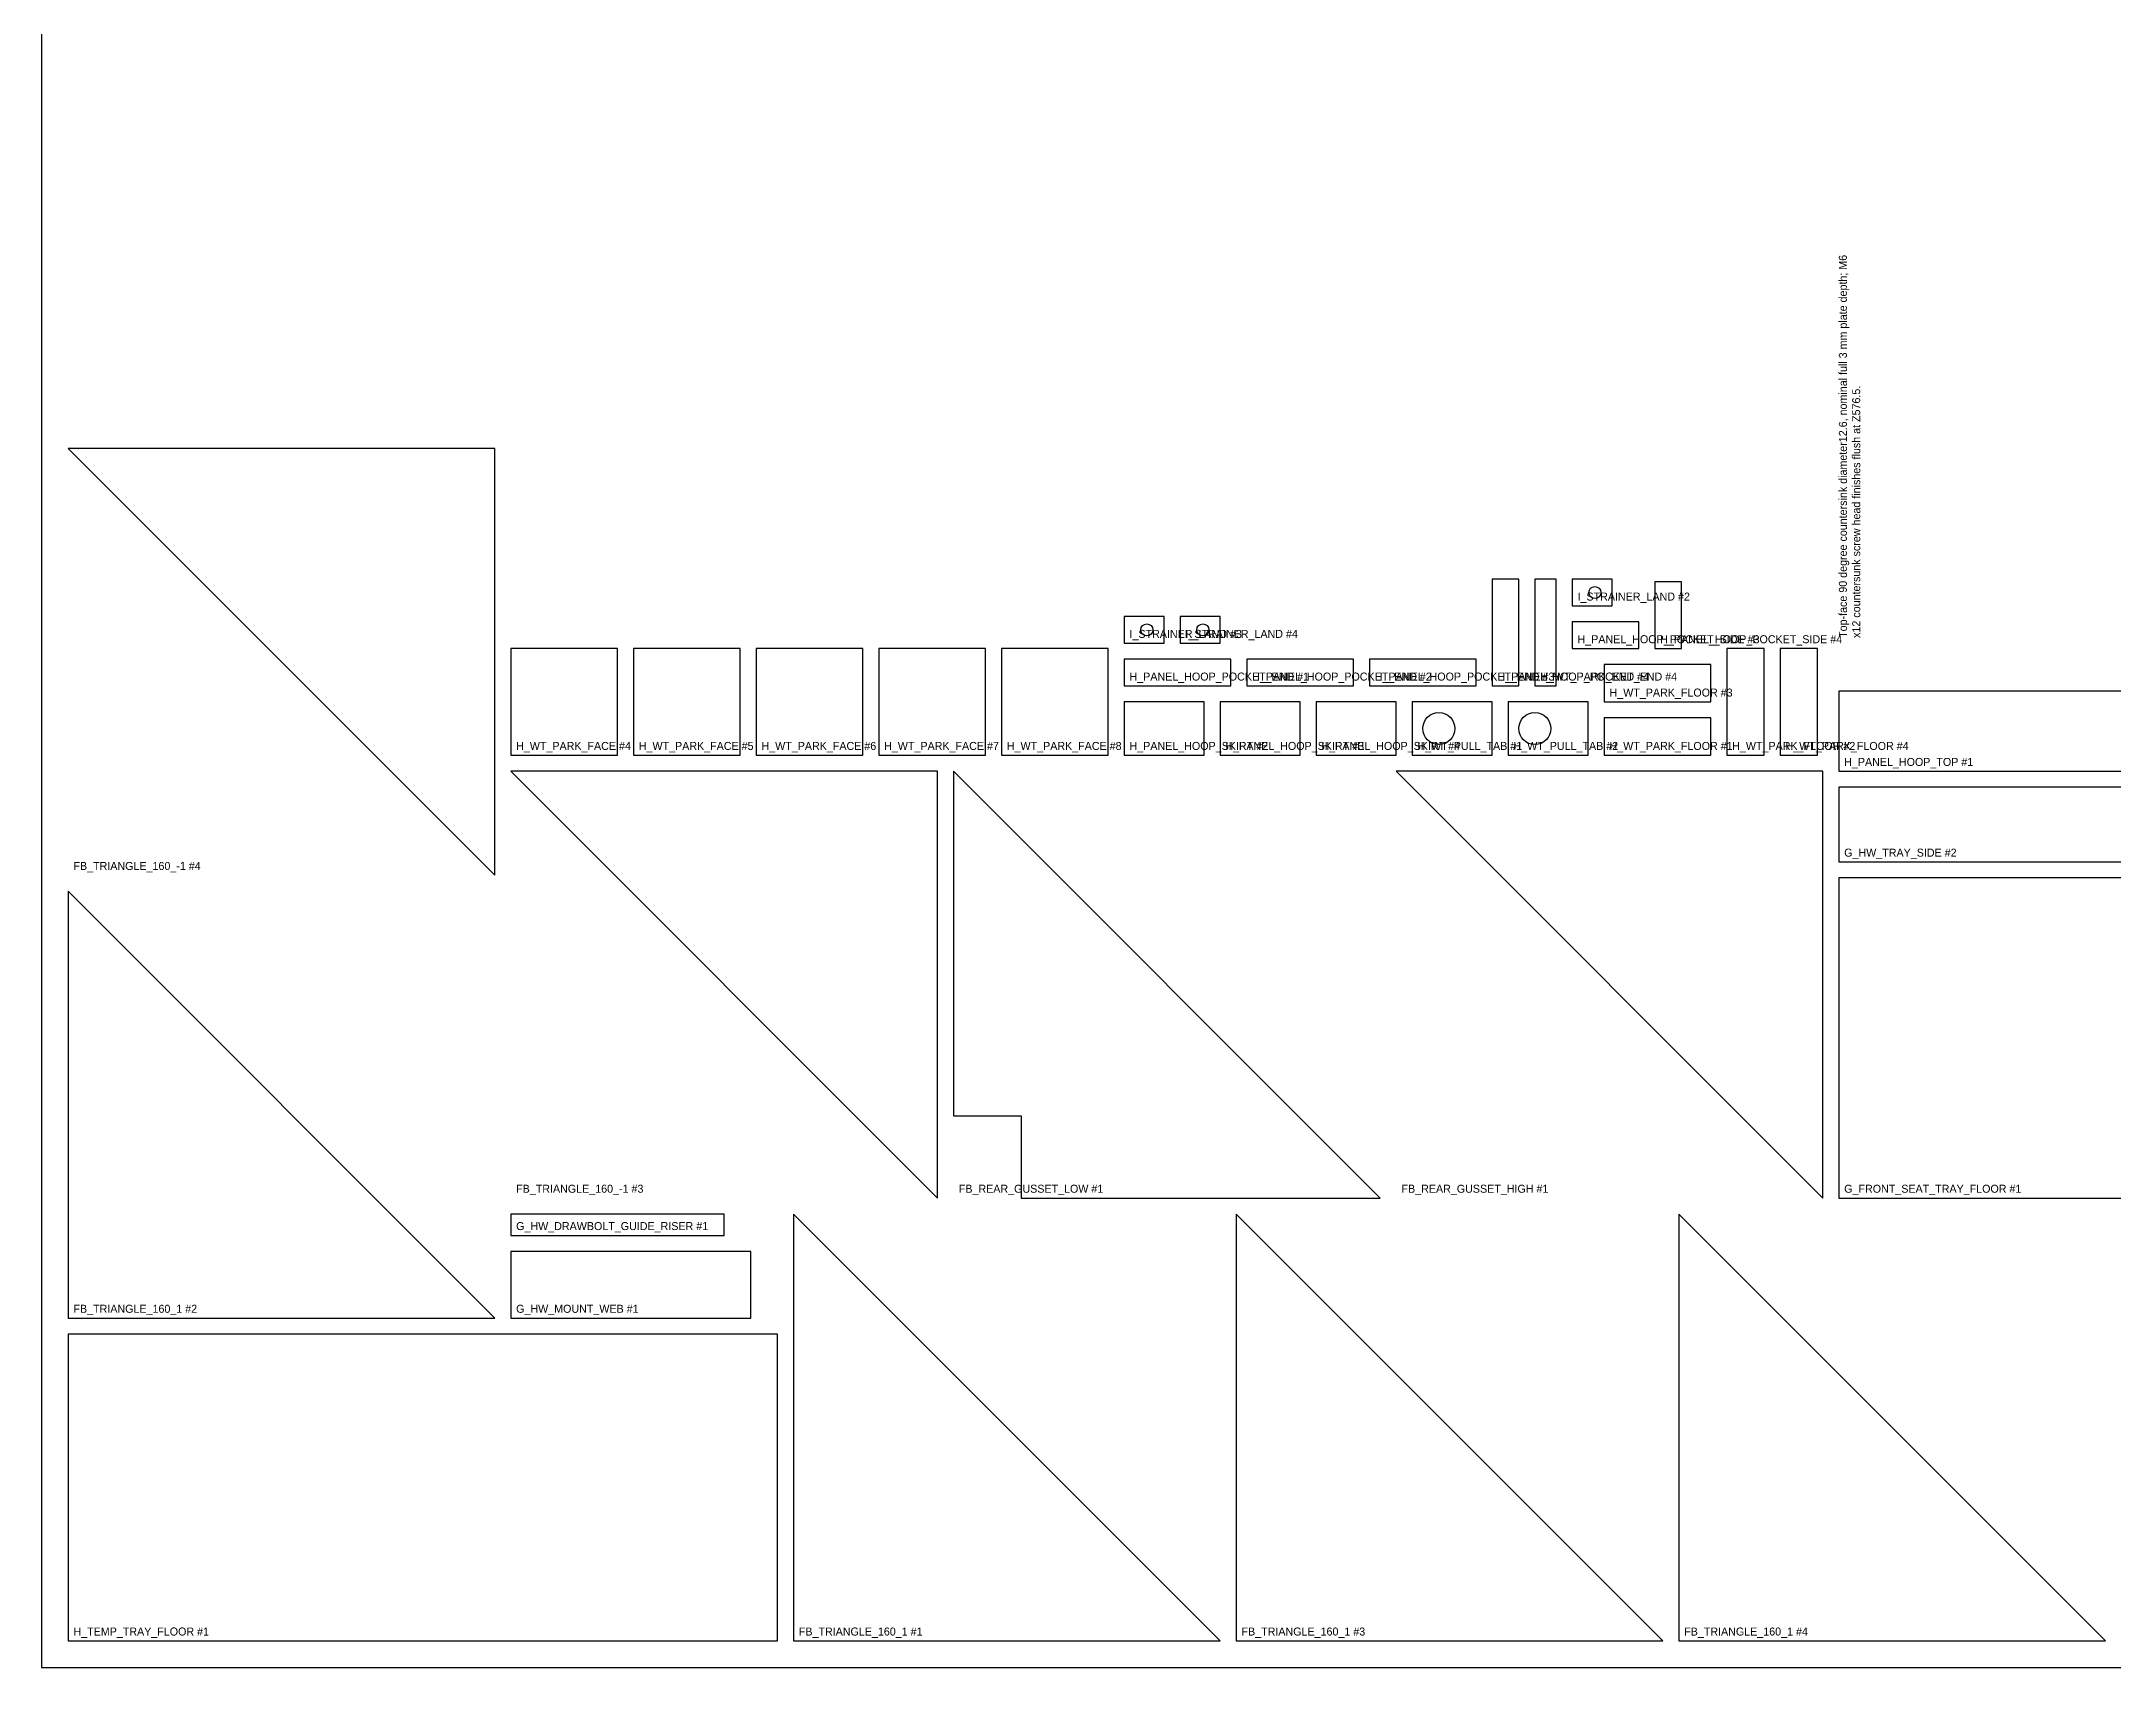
# Model space of a CAD drawing. Header units: millimetres. Extents: x 0 to 1275, y 0 to 2438.
# Drawn here: x 0 to 777, y 0 to 610 of the extents above; entities that cross this region are included whole.
import ezdxf

# ---------------------------------------------------------------- set-up
doc = ezdxf.new("R2010")
doc.units = ezdxf.units.MM
for name, color, linetype in [('CUT_HOLES', 7, 'Continuous'), ('CUT_OUTER', 7, 'Continuous'), ('MACHINING_NOTES', 7, 'Continuous'), ('PART_MARK_NO_CUT', 7, 'Continuous'), ('STOCK_NO_CUT', 7, 'Continuous')]:
    doc.layers.add(name, color=color, linetype=linetype)

msp = doc.modelspace()

# ---------------------------------------------------------------- linework, layer by layer
at = {"layer": 'CUT_HOLES'}
for centre, radius in [((582.5, 403), 2.25), ((414.5, 389), 2.25), ((435.5, 389), 2.25), ((524, 352), 6), ((560, 352), 6)]:
    msp.add_circle(centre, radius, dxfattribs=at)
at = {"layer": 'CUT_OUTER'}
for points in [[(170, 457), (10, 457), (170, 297)], [(554, 368), (554, 408), (544, 408), (544, 368)], [(560, 368), (568, 368), (568, 408), (560, 408)], [(589, 398), (589, 408), (574, 408), (574, 398)], [(615, 382), (615, 407), (605, 407), (605, 382)], [(421, 384), (421, 394), (406, 394), (406, 384)], [(442, 384), (442, 394), (427, 394), (427, 384)], [(574, 382), (599, 382), (599, 392), (574, 392)], [(176, 342), (216, 342), (216, 382), (176, 382)], [(222, 342), (262, 342), (262, 382), (222, 382)], [(268, 342), (308, 342), (308, 382), (268, 382)], [(314, 342), (354, 342), (354, 382), (314, 382)], [(360, 342), (400, 342), (400, 382), (360, 382)], [(646, 342), (646, 382), (632, 382), (632, 342)], [(666, 342), (666, 382), (652, 382), (652, 342)], [(406, 368), (446, 368), (446, 378), (406, 378)], [(452, 368), (492, 368), (492, 378), (452, 378)], [(498, 368), (538, 368), (538, 378), (498, 378)], [(586, 362), (626, 362), (626, 376), (586, 376)], [(921, 336), (921, 366), (674, 366), (674, 336)], [(406, 342), (436, 342), (436, 362), (406, 362)], [(442, 342), (472, 342), (472, 362), (442, 362)], [(478, 342), (508, 342), (508, 362), (478, 362)], [(544, 342), (544, 362), (514, 362), (514, 342)], [(580, 342), (580, 362), (550, 362), (550, 342)], [(586, 342), (626, 342), (626, 356), (586, 356)], [(336, 336), (176, 336), (336, 176)], [(367.4, 176), (502, 176), (342, 336), (342, 206.8), (367.4, 206.8)], [(668, 336), (508, 336), (668, 176)], [(674, 302), (1079, 302), (1079, 330), (674, 330)], [(674, 176), (884, 176), (884, 296), (674, 296)], [(10, 131), (170, 131), (10, 291)], [(176, 162), (256, 162), (256, 170), (176, 170)], [(282, 10), (442, 10), (282, 170)], [(448, 10), (608, 10), (448, 170)], [(614, 10), (774, 10), (614, 170)], [(266, 131), (266, 156), (176, 156), (176, 131)], [(276, 10), (276, 125), (10, 125), (10, 10)]]:
    msp.add_lwpolyline(points, close=True, dxfattribs=at)
at = {"layer": 'STOCK_NO_CUT'}
msp.add_lwpolyline([(0, 0), (1219.2, 0), (1219.2, 2438.4), (0, 2438.4)], close=True, dxfattribs=at)

# ---------------------------------------------------------------- texts
at = {"layer": 'MACHINING_NOTES', "insert": (674, 386), "char_height": 3, "width": 150, "attachment_point": 1, "rotation": 90}
msp.add_mtext('Top-face 90 degree countersink diameter12.6, nominal full 3 mm plate depth; M6 x12 countersunk screw head finishes flush at Z576.5.', dxfattribs=at)
at = {"layer": 'PART_MARK_NO_CUT'}
for s, p in [('I_STRAINER_LAND #2', (576, 400)), ('I_STRAINER_LAND #3', (408, 386)), ('I_STRAINER_LAND #4', (429, 386)), ('H_PANEL_HOOP_POCKET_SIDE #3', (576, 384)), ('H_PANEL_HOOP_POCKET_SIDE #4', (607, 384)), ('H_PANEL_HOOP_POCKET_END #1', (408, 370)), ('H_PANEL_HOOP_POCKET_END #2', (454, 370)), ('H_PANEL_HOOP_POCKET_END #3', (500, 370)), ('H_PANEL_HOOP_POCKET_END #4', (546, 370)), ('H_WT_PARK_END #4', (562, 370)), ('H_WT_PARK_FLOOR #3', (588, 364)), ('H_WT_PARK_FACE #4', (178, 344)), ('H_WT_PARK_FACE #5', (224, 344)), ('H_WT_PARK_FACE #6', (270, 344)), ('H_WT_PARK_FACE #7', (316, 344)), ('H_WT_PARK_FACE #8', (362, 344)), ('H_PANEL_HOOP_SKIRT #2', (408, 344)), ('H_PANEL_HOOP_SKIRT #3', (444, 344)), ('H_PANEL_HOOP_SKIRT #4', (480, 344)), ('H_WT_PULL_TAB #1', (516, 344)), ('H_WT_PULL_TAB #2', (552, 344)), ('H_WT_PARK_FLOOR #1', (588, 344)), ('H_WT_PARK_FLOOR #2', (634, 344)), ('H_WT_PARK_FLOOR #4', (654, 344)), ('H_PANEL_HOOP_TOP #1', (676, 338)), ('G_HW_TRAY_SIDE #2', (676, 304)), ('FB_TRIANGLE_160_-1 #4', (12, 299)), ('FB_TRIANGLE_160_-1 #3', (178, 178)), ('FB_REAR_GUSSET_LOW #1', (344, 178)), ('FB_REAR_GUSSET_HIGH #1', (510, 178)), ('G_FRONT_SEAT_TRAY_FLOOR #1', (676, 178)), ('G_HW_DRAWBOLT_GUIDE_RISER #1', (178, 164)), ('FB_TRIANGLE_160_1 #2', (12, 133)), ('G_HW_MOUNT_WEB #1', (178, 133)), ('H_TEMP_TRAY_FLOOR #1', (12, 12)), ('FB_TRIANGLE_160_1 #1', (284, 12)), ('FB_TRIANGLE_160_1 #3', (450, 12)), ('FB_TRIANGLE_160_1 #4', (616, 12))]:
    msp.add_text(s, height=3, dxfattribs=at).set_placement(p)

doc.saveas('drawing.dxf')
